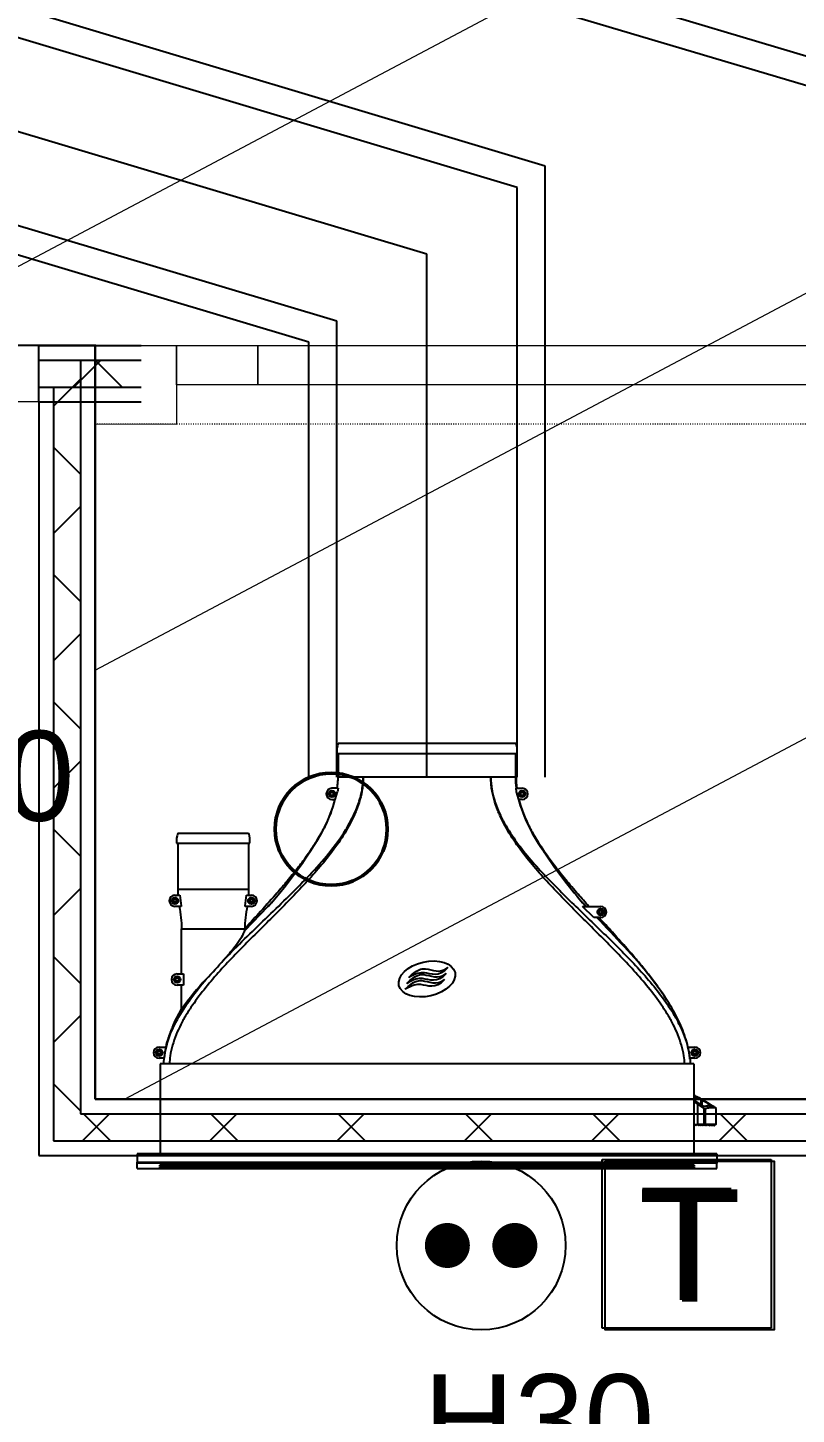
# Model space of a CAD drawing. Header units: millimetres. Extents: x 522027 to 600964, y -380282 to -298602.
# Drawn here: x 577309 to 577992, y -347529 to -346297 of the extents above; entities that cross this region are included whole.
import ezdxf

# ---------------------------------------------------------------- set-up
doc = ezdxf.new("R2010")
doc.units = ezdxf.units.MM
doc.set_wipeout_variables(frame=1)
doc.linetypes.add('Style de ligne -5', pattern=[0.20828, 0.069425, -0.138855])
for name, color, linetype in [('3-BAT C-Niveau -2', 7, 'Continuous'), ('prlm-CHAUFF', 4, 'Continuous'), ('prlm-ELEC-CFA', 1, 'Continuous')]:
    doc.layers.add(name, color=color, linetype=linetype)
doc.layers.add('faux plafond', color=9, linetype='Continuous', lineweight=15)
doc.layers.add('prlm-ELEC-CFO', color=1, linetype='Continuous', lineweight=25)
doc.styles.add('Arial', font='arial.ttf')
doc.styles.get("Standard").update_dxf_attribs({"font": 'arial.ttf'})

# ---------------------------------------------------------------- blocks, each defined once
blk = doc.blocks.new('Groupe-3-1')
at = {"color": 7, "linetype": 'Style de ligne -5', "lineweight": 5, "flags": 128}
blk.add_lwpolyline([(16366.77, -46713.28), (16215.5, -46741.93), (16214.2, -46735.05), (16365.47, -46706.41)], close=True, dxfattribs=at)
at = {"color": 7, "linetype": 'Continuous', "lineweight": 18, "flags": 128}
for points in [[(16366.77, -46713.28), (16359.66, -46714.63), (16358.36, -46707.75), (16365.47, -46706.41)], [(16359.66, -46714.63), (16352.56, -46715.98), (16351.9, -46712.54), (16359.01, -46711.19)], [(16352.56, -46715.98), (16299.8, -46725.97), (16299.14, -46722.53), (16351.9, -46712.54)], [(16292.04, -46723.88), (16284.93, -46725.22), (16284.28, -46721.78), (16291.39, -46720.44)], [(16284.93, -46725.22), (16229.07, -46735.8), (16228.42, -46732.36), (16284.28, -46721.78)], [(16299.8, -46725.97), (16292.69, -46727.32), (16292.04, -46723.88), (16299.14, -46722.53)], [(16229.07, -46735.8), (16221.96, -46737.15), (16221.31, -46733.71), (16228.42, -46732.36)], [(16222.61, -46740.59), (16215.5, -46741.93), (16214.2, -46735.05), (16221.31, -46733.71)]]:
    blk.add_lwpolyline(points, close=True, dxfattribs=at)
blk = doc.blocks.new('xi.TEL')
at = {"layer": 'prlm-ELEC-CFA', "color": 0, "linetype": 'ByBlock', "lineweight": -2, "flags": 128}
blk.add_lwpolyline([(-7.5, 7.5), (7.5, 7.5), (7.5, -7.5), (-7.5, -7.5)], close=True, dxfattribs=at)
at = {"layer": 'prlm-ELEC-CFA', "color": 0, "linetype": 'ByBlock', "insert": (0, 0), "char_height": 10, "width": 11.36, "attachment_point": 5}
blk.add_mtext('{\\fVerdana|b0|i0|c0|p34;T}', dxfattribs=at)
blk = doc.blocks.new('xi.PC')
at = {"color": 0, "lineweight": 5}
blk.add_wipeout([(-7.5, -7.5), (7.5, -7.5), (7.5, 7.5), (-7.5, 7.5)], dxfattribs=at).dxf.layer = 'prlm-ELEC-CFO'
at = {"layer": 'prlm-ELEC-CFO', "color": 0, "linetype": 'ByBlock', "lineweight": 5, "const_width": 2}
for points in [[(-4, 0, 1), (-2, 0, 1)], [(2, 0, 1), (4, 0, 1)]]:
    blk.add_lwpolyline(points, format="xyb", close=True, dxfattribs=at)
at = {"layer": 'prlm-ELEC-CFO', "color": 0, "linetype": 'ByBlock', "lineweight": -2}
blk.add_circle((0, 0), 7.5, dxfattribs=at)
blk = doc.blocks.new('xi.SA')
at = {"layer": 'prlm-ELEC-CFO', "color": 0}
blk.add_lwpolyline([(0.2, -1.28), (5.5, 5.28)], dxfattribs=at)
blk.add_circle((-2, -4), 3.5, dxfattribs=at)

msp = doc.modelspace()

# ---------------------------------------------------------------- hatches: boundary and pattern name
h = msp.add_hatch()
h.set_pattern_fill('02_ISOLANT', color=256, scale=10, angle=0.0001, style=0, pattern_type=2)
h.set_pattern_definition([(45.000148, (505019.33, 142779.7), (-56.568688, 56.568397), []), (135.000148, (505019.33, 142779.7), (56.568397, 56.568688), [])])
h.paths.add_polyline_path([(577319.2, -346592.1), (577319.2, -346616.1), (577410.2, -346616.1), (577410.2, -346592.1)])
h = msp.add_hatch()
h.set_pattern_fill('02_ISOLANT', color=256, scale=10, angle=-90, style=0, pattern_type=2)
h.set_pattern_definition([(314.999993, (505019.33, 142779.7), (56.568549, 56.568536), []), (44.999993, (505019.33, 142779.7), (56.568536, -56.568549), [])])
h.paths.add_polyline_path([(577356.2, -346592), (577332.2, -346616), (577332.2, -347286), (577356.2, -347262)])
h = msp.add_hatch()
h.set_pattern_fill('02_ISOLANT', color=256, scale=10, style=0, pattern_type=2)
h.set_pattern_definition([(44.999993, (505019.33, 142779.7), (-56.568536, 56.568549), []), (134.999993, (505019.33, 142779.7), (56.568549, 56.568536), [])])
h.paths.add_polyline_path([(577356.2, -347262), (577332.2, -347286), (578908.7, -347286), (578908.7, -347262)])
at = {"layer": 'faux plafond'}
h = msp.add_hatch(dxfattribs=at)
h.set_pattern_fill('BA 13', color=256, scale=10, angle=-10.7236, style=0, pattern_type=2)
h.set_pattern_definition([(207.93621, (505019.33, 142779.7), (-142.2261, 319.79952), [])])
h.paths.add_polyline_path([(573027.3, -346438.3), (573038.9, -344930.1), (574454.6, -344930.2), (574454.7, -344230.2), (575154.7, -344230.1), (575154.7, -344889.8), (575204.7, -344889.8), (575204.7, -344230.1), (576717.7, -344230.7), (576717.7, -344282.2), (576767.7, -344282.2), (576767.7, -344229.2), (578086.7, -344228.7), (578086.7, -345629.2), (576767.7, -345629.1), (576767.7, -345232.2), (576717.7, -345232.2), (576717.7, -345679), (578958.7, -345679.2), (578958.7, -346578.6), (578908.7, -346578.6), (578908.7, -347249), (577369.2, -347248.6), (577369.2, -346578.8), (576359.2, -346579.1), (576359.2, -347187.2), (575202.7, -347187.2), (575203.7, -346435.5), (574762.3, -346435.8), (574750.6, -346438.3)])

# ---------------------------------------------------------------- linework, layer by layer
for p, q in [((577319.2, -346579.1), (577410.2, -346579.1)), ((577319.2, -346579.1), (577410.2, -346579.1)), ((577319.2, -346629.1), (577319.2, -346579.1)), ((577369.2, -346579), (577369.2, -347249)), ((577369.2, -346579), (577369.2, -347249)), ((577319.2, -346592.1), (577410.2, -346592.1)), ((577319.2, -346592.1), (577410.2, -346592.1)), ((577356.2, -346592), (577356.2, -347262)), ((577356.2, -346592), (577356.2, -347262)), ((577319.2, -346616.1), (577410.2, -346616.1)), ((577319.2, -346616.1), (577410.2, -346616.1)), ((577332.2, -346616), (577332.2, -347286)), ((577332.2, -346616), (577332.2, -347286)), ((577319.2, -346629), (577319.2, -347299)), ((577319.2, -346629.1), (577410.2, -346629.1)), ((577369.2, -347249), (578908.7, -347249)), ((577369.2, -347249), (578908.7, -347249)), ((577356.2, -347262), (578908.7, -347262)), ((577356.2, -347262), (578908.7, -347262)), ((577332.2, -347286), (578908.7, -347286)), ((577332.2, -347286), (578908.7, -347286)), ((577319.2, -347299), (578908.7, -347299))]:
    msp.add_line(p, q)
at = {"color": 7, "linetype": 'Continuous', "lineweight": 13, "flags": 128}
msp.add_lwpolyline([(577319.2, -346629.1), (577279.2, -346629.1), (577279.2, -346579.1), (577319.2, -346579.1)], close=True, dxfattribs=at)
at = {"layer": '3-BAT C-Niveau -2', "ltscale": 50.8, "flags": 128}
msp.add_lwpolyline([(576717.7, -345679), (578958.7, -345679.2), (578958.7, -346578.6), (578908.7, -346578.6), (578908.7, -347249), (577369.2, -347248.6), (577369.2, -346578.8), (576359.2, -346579.1)], dxfattribs=at)
at = {"layer": 'prlm-CHAUFF'}
for p, q in [((578272.1, -346402.9), (574207.1, -345188.5)), ((578247.1, -346421.6), (574182.1, -345207.2)), ((577769.1, -346419.8), (574172.1, -345340.9)), ((577744.1, -346438.5), (574147.1, -345359.5)), ((577664.1, -346498), (574067.1, -345419)), ((577584.1, -346557.5), (573987.1, -345478.5)), ((577559.1, -346576.1), (573962.1, -345497.1)), ((577769.1, -346962.6), (577769.1, -346419.8)), ((577744.1, -346962.6), (577744.1, -346438.5)), ((577664.1, -346962.6), (577664.1, -346498)), ((577584.1, -346962.6), (577584.1, -346557.5)), ((577559.1, -346962.6), (577559.1, -346576.1))]:
    msp.add_line(p, q, dxfattribs=at)
at = {"layer": 'prlm-CHAUFF', "ltscale": 50}
for p, q in [((577585.1, -346932.6), (577743.1, -346932.6)), ((577584.1, -346941.6), (577744.1, -346941.6)), ((577585.1, -346941.6), (577585.1, -346962.6)), ((577585.1, -346962.6), (577585.1, -346941.6)), ((577743.1, -346941.6), (577743.1, -346962.6)), ((577743.1, -346962.6), (577743.1, -346941.6)), ((577607.4, -346962.6), (577585.1, -346962.6)), ((577720.8, -346962.6), (577607.4, -346962.6)), ((577743.1, -346962.6), (577720.8, -346962.6)), ((577585.1, -346972.6), (577579.6, -346972.6)), ((577585.1, -346972.6), (577584.6, -346975.8)), ((577743.7, -346975.8), (577743.2, -346972.6)), ((577743.2, -346972.6), (577748.7, -346972.6)), ((577578, -346978.1), (577578, -346977.1)), ((577578, -346977.1), (577579.1, -346977.1)), ((577579.1, -346978.1), (577578, -346978.1)), ((577579.1, -346976), (577580.1, -346976)), ((577579.1, -346977.1), (577579.1, -346976)), ((577579.1, -346979.1), (577579.1, -346978.1)), ((577580.1, -346979.1), (577579.1, -346979.1)), ((577579.6, -346982.6), (577582.6, -346982.6)), ((577580.1, -346976), (577580.1, -346977.1)), ((577580.1, -346977.1), (577581.1, -346977.1)), ((577581.1, -346978.1), (577580.1, -346978.1)), ((577580.1, -346978.1), (577580.1, -346979.1)), ((577581.1, -346977.1), (577581.1, -346978.1)), ((577582.6, -346982.6), (577584.6, -346975.8)), ((577745.7, -346982.6), (577743.7, -346975.8)), ((577748.7, -346982.6), (577745.7, -346982.6)), ((577747.1, -346978.1), (577747.1, -346977.1)), ((577747.1, -346977.1), (577748.2, -346977.1)), ((577748.2, -346978.1), (577747.1, -346978.1)), ((577748.2, -346976), (577749.2, -346976)), ((577748.2, -346977.1), (577748.2, -346976)), ((577748.2, -346979.1), (577748.2, -346978.1)), ((577749.2, -346979.1), (577748.2, -346979.1)), ((577749.2, -346976), (577749.2, -346977.1)), ((577749.2, -346977.1), (577750.3, -346977.1)), ((577750.3, -346978.1), (577749.2, -346978.1)), ((577749.2, -346978.1), (577749.2, -346979.1)), ((577750.3, -346977.1), (577750.3, -346978.1)), ((577755.3, -347007.4), (577755, -347007.4)), ((577506.6, -347021.6), (577441.6, -347021.6)), ((577442.6, -347012.6), (577505.6, -347012.6)), ((577442.6, -347021.6), (577442.6, -347062.6)), ((577442.6, -347021.6), (577442.6, -347062.6)), ((577505.6, -347021.6), (577505.6, -347062.6)), ((577505.6, -347021.6), (577505.6, -347062.6)), ((577570.1, -347012.8), (577570.1, -347012.8)), ((577758.2, -347012.8), (577757.9, -347012.8)), ((577438.6, -347072.1), (577439.6, -347072.1)), ((577438.6, -347073.1), (577438.6, -347072.1)), ((577439.6, -347073.1), (577438.6, -347073.1)), ((577439.6, -347071), (577440.6, -347071)), ((577439.6, -347072.1), (577439.6, -347071)), ((577439.6, -347074.1), (577439.6, -347073.1)), ((577440.1, -347067.6), (577444.5, -347067.6)), ((577440.6, -347071), (577440.6, -347072.1)), ((577440.6, -347072.1), (577441.7, -347072.1)), ((577441.7, -347073.1), (577440.6, -347073.1)), ((577440.6, -347073.1), (577440.6, -347074.1)), ((577441.7, -347072.1), (577441.7, -347073.1)), ((577505.6, -347062.6), (577442.6, -347062.6)), ((577444.5, -347067.6), (577445.6, -347077)), ((577502.6, -347077), (577503.8, -347067.6)), ((577503.8, -347067.6), (577508.1, -347067.6)), ((577506.6, -347073.1), (577506.6, -347072.1)), ((577506.6, -347072.1), (577507.6, -347072.1)), ((577507.6, -347073.1), (577506.6, -347073.1)), ((577507.6, -347071), (577508.6, -347071)), ((577507.6, -347072.1), (577507.6, -347071)), ((577507.6, -347074.1), (577507.6, -347073.1)), ((577508.6, -347071), (577508.6, -347072.1)), ((577508.6, -347072.1), (577509.7, -347072.1)), ((577508.6, -347073.1), (577508.6, -347074.1)), ((577509.7, -347073.1), (577508.6, -347073.1)), ((577509.7, -347072.1), (577509.7, -347073.1)), ((577440.6, -347074.1), (577439.6, -347074.1)), ((577445.6, -347077.6), (577440.1, -347077.6)), ((577445.6, -347077), (577445.6, -347077.6)), ((577502.1, -347099.1), (577522.8, -347077.6)), ((577522.8, -347077.6), (577502.1, -347099.1)), ((577502.6, -347077.6), (577502.6, -347077)), ((577508.1, -347077.6), (577502.6, -347077.6)), ((577508.6, -347074.1), (577507.6, -347074.1)), ((577812.4, -347087.6), (577802.4, -347077.6)), ((577802.4, -347077.6), (577818.5, -347077.6)), ((577817, -347083.1), (577817, -347082.1)), ((577817, -347082.1), (577818, -347082.1)), ((577818, -347083.1), (577817, -347083.1)), ((577818, -347081), (577819, -347081)), ((577818, -347082.1), (577818, -347081)), ((577818, -347084.1), (577818, -347083.1)), ((577819, -347084.1), (577818, -347084.1)), ((577819, -347081), (577819, -347082.1)), ((577819, -347082.1), (577820.1, -347082.1)), ((577819, -347083.1), (577819, -347084.1)), ((577820.1, -347083.1), (577819, -347083.1)), ((577820.1, -347082.1), (577820.1, -347083.1)), ((577446.1, -347097.6), (577502.1, -347097.6)), ((577446.1, -347137.6), (577446.1, -347097.6)), ((577446.1, -347137.6), (577446.1, -347097.6)), ((577502.1, -347099.1), (577502.1, -347097.6)), ((577502.1, -347099.1), (577502.1, -347097.6)), ((577818.5, -347087.6), (577812.4, -347087.6)), ((577440.6, -347143.1), (577440.6, -347142.1)), ((577440.6, -347142.1), (577441.6, -347142.1)), ((577441.6, -347143.1), (577440.6, -347143.1)), ((577441.6, -347141), (577442.6, -347141)), ((577441.6, -347142.1), (577441.6, -347141)), ((577441.6, -347144.1), (577441.6, -347143.1)), ((577442.6, -347144.1), (577441.6, -347144.1)), ((577442.1, -347137.6), (577447.6, -347137.6)), ((577447.6, -347147.6), (577442.1, -347147.6)), ((577442.6, -347141), (577442.6, -347142.1)), ((577442.6, -347142.1), (577443.7, -347142.1)), ((577442.6, -347143.1), (577442.6, -347144.1)), ((577443.7, -347143.1), (577442.6, -347143.1)), ((577443.7, -347142.1), (577443.7, -347143.1)), ((577446.1, -347168.8), (577446.1, -347147.6)), ((577446.1, -347168.8), (577446.1, -347147.6)), ((577447.6, -347137.6), (577447.6, -347147.6)), ((577424.6, -347208.1), (577424.6, -347207.1)), ((577424.6, -347207.1), (577425.6, -347207.1)), ((577425.6, -347208.1), (577424.6, -347208.1)), ((577425.6, -347206), (577426.6, -347206)), ((577425.6, -347207.1), (577425.6, -347206)), ((577425.6, -347209.1), (577425.6, -347208.1)), ((577426.6, -347209.1), (577425.6, -347209.1)), ((577426.1, -347202.6), (577432.3, -347202.6)), ((577426.6, -347206), (577426.6, -347207.1)), ((577426.6, -347207.1), (577427.7, -347207.1)), ((577426.6, -347208.1), (577426.6, -347209.1)), ((577427.7, -347208.1), (577426.6, -347208.1)), ((577427.7, -347207.1), (577427.7, -347208.1)), ((577896, -347202.6), (577902.1, -347202.6)), ((577900.6, -347208.1), (577900.6, -347207.1)), ((577900.6, -347207.1), (577901.6, -347207.1)), ((577901.6, -347208.1), (577900.6, -347208.1)), ((577901.6, -347206), (577902.6, -347206)), ((577901.6, -347207.1), (577901.6, -347206)), ((577901.6, -347209.1), (577901.6, -347208.1)), ((577902.6, -347209.1), (577901.6, -347209.1)), ((577902.6, -347206), (577902.6, -347207.1)), ((577902.6, -347207.1), (577903.7, -347207.1)), ((577902.6, -347208.1), (577902.6, -347209.1)), ((577903.7, -347208.1), (577902.6, -347208.1)), ((577903.7, -347207.1), (577903.7, -347208.1)), ((577430.6, -347212.6), (577426.1, -347212.6)), ((577901.1, -347217.6), (577427.1, -347217.6)), ((577427.1, -347217.6), (577427.1, -347297.6)), ((577430.5, -347213.4), (577430.6, -347212.6)), ((577897.8, -347213.4), (577897.7, -347212.6)), ((577902.1, -347212.6), (577897.7, -347212.6)), ((577901.1, -347217.6), (577901.1, -347297.6)), ((577906, -347252.9), (577901.1, -347249.5)), ((577904.8, -347253.4), (577901.1, -347251)), ((577904.8, -347271.6), (577904.8, -347253.4)), ((577910.5, -347257.2), (577904.8, -347253.4)), ((577906.1, -347253), (577906, -347252.9)), ((577909.5, -347255.2), (577906.1, -347253)), ((577907.7, -347249), (577907.4, -347248.6)), ((577907.7, -347254), (577907.7, -347249)), ((577907.7, -347249), (577907.7, -347249.1)), ((577908.2, -347249.7), (577908.5, -347249.3)), ((577908.2, -347249.7), (577908.2, -347254.3)), ((577914.2, -347253.2), (577908.2, -347249.7)), ((577908.5, -347249.3), (577914.5, -347252.9)), ((577910.5, -347257.2), (577911.3, -347257.4)), ((577910.5, -347271.6), (577910.5, -347257.2)), ((577911.3, -347257.4), (577911.3, -347271.1)), ((577914.5, -347252.9), (577914.2, -347253.2)), ((577914.2, -347255.1), (577914.2, -347253.2)), ((577914.3, -347253.3), (577914.2, -347253.2)), ((577914.7, -347253), (577914.3, -347253.3)), ((577914.3, -347253.3), (577914.3, -347255)), ((577916.9, -347255), (577914.3, -347253.3)), ((577914.5, -347252.9), (577914.7, -347253)), ((577914.7, -347253), (577918.1, -347255.2)), ((577921.2, -347271.1), (577921.2, -347257.4)), ((577911.3, -347271.1), (577910.5, -347271.6)), ((577911.3, -347271.1), (577921.2, -347271.1)), ((577921.2, -347271.1), (577920.8, -347271.6)), ((577901.1, -347271.6), (577904.8, -347271.6)), ((577901.1, -347271.9), (577901.5, -347271.6)), ((577902.1, -347271.6), (577903, -347272.5)), ((577903, -347272.5), (577903.9, -347271.6)), ((577904.5, -347271.6), (577905.4, -347272.5)), ((577910.5, -347271.6), (577904.8, -347271.6)), ((577905.4, -347272.5), (577906.3, -347271.6)), ((577905.9, -347271.9), (577906.5, -347272.5)), ((577906.5, -347272.5), (577907.1, -347271.8)), ((577906.9, -347271.6), (577907.8, -347272.5)), ((577907.8, -347272.5), (577908.7, -347271.6)), ((577908.4, -347271.9), (577909, -347272.5)), ((577909, -347272.5), (577909.7, -347271.7)), ((577909.5, -347271.6), (577910.4, -347272.5)), ((577910.4, -347272.5), (577911.3, -347271.6)), ((577910.5, -347271.6), (577910.5, -347271.6)), ((577920.8, -347271.6), (577910.5, -347271.6)), ((577911.1, -347271.8), (577911.8, -347272.5)), ((577911.4, -347271.6), (577912.3, -347272.5)), ((577911.8, -347272.5), (577912.1, -347272.2)), ((577912.3, -347272.5), (577913.2, -347271.6)), ((577913.1, -347271.6), (577914, -347272.5)), ((577914, -347272.5), (577914.9, -347271.6)), ((577914.3, -347272.1), (577914.6, -347272.5)), ((577914.6, -347272.5), (577915, -347272.1)), ((577914.7, -347271.7), (577915.4, -347272.5)), ((577915.4, -347272.5), (577916.3, -347271.6)), ((577916, -347271.8), (577916.7, -347272.5)), ((577916.7, -347272.5), (577917.6, -347271.6)), ((577916.9, -347272.3), (577917, -347272.5)), ((577917, -347272.5), (577917.4, -347272.1)), ((577917.2, -347271.9), (577917.7, -347272.5)), ((577917.7, -347272.5), (577918.6, -347271.6)), ((577918.2, -347272), (577918.6, -347272.5)), ((577918.6, -347272.5), (577919.5, -347271.6)), ((577918.9, -347272.1), (577919.2, -347272.5)), ((577919.2, -347272.5), (577920.1, -347271.6)), ((577919.4, -347272.3), (577919.7, -347272.5)), ((577919.7, -347272.5), (577920.6, -347271.6)), ((577920.8, -347271.6), (577920.8, -347271.6)), ((577406.6, -347297.6), (577406.6, -347304.9)), ((577921.6, -347297.6), (577406.6, -347297.6)), ((577406.6, -347305.7), (577406.6, -347304.9)), ((577406.6, -347310.6), (577406.6, -347305.7)), ((577426.6, -347308.2), (577426.6, -347307.5)), ((577428.6, -347307.5), (577426.6, -347308.2)), ((577901.6, -347308.2), (577899.6, -347307.5)), ((577901.6, -347307.5), (577901.6, -347308.2)), ((577921.6, -347297.6), (577921.6, -347304.9)), ((577921.6, -347304.9), (577921.6, -347305.7)), ((577921.6, -347310.6), (577921.6, -347305.7)), ((577426.6, -347309.2), (577426.6, -347308.7)), ((577428.2, -347308.7), (577426.6, -347309.2)), ((577426.6, -347309.9), (577426.6, -347309.5)), ((577427.7, -347309.5), (577426.6, -347309.9)), ((577426.6, -347310.4), (577426.6, -347310.1)), ((577427.3, -347310.1), (577426.6, -347310.4)), ((577426.6, -347310.6), (577426.6, -347310.5)), ((577426.9, -347310.5), (577426.6, -347310.6)), ((577901.6, -347309.2), (577900.1, -347308.7)), ((577901.6, -347309.9), (577900.5, -347309.5)), ((577901.6, -347310.4), (577901, -347310.1)), ((577901.6, -347310.6), (577901.4, -347310.5)), ((577901.6, -347308.7), (577901.6, -347309.2)), ((577901.6, -347309.5), (577901.6, -347309.9)), ((577901.6, -347310.1), (577901.6, -347310.4)), ((577901.6, -347310.5), (577901.6, -347310.6))]:
    msp.add_line(p, q, dxfattribs=at)
for centre, radius in [((577579.6, -346977.6), 3), ((577579.6, -346977.6), 2.5), ((577748.7, -346977.6), 3), ((577748.7, -346977.6), 2.5), ((577440.1, -347072.6), 3), ((577440.1, -347072.6), 2.5), ((577508.1, -347072.6), 3), ((577508.1, -347072.6), 2.5), ((577818.5, -347082.6), 3), ((577818.5, -347082.6), 2.5), ((577442.1, -347142.6), 3), ((577442.1, -347142.6), 2.5), ((577426.1, -347207.6), 3), ((577426.1, -347207.6), 2.5), ((577902.1, -347207.6), 3), ((577902.1, -347207.6), 2.5)]:
    msp.add_circle(centre, radius, dxfattribs=at)
for centre, radius, start, end in [((577604, -346939.2), 20, 160.5755, 186.7441), ((577604, -346939.2), 20, 160.5755, 186.7441), ((577724.3, -346939.2), 20, 353.2559, 19.4245), ((577724.3, -346939.2), 20, 353.2559, 19.4245), ((577507.4, -346962.5), 77.7, 352.5456, 359.9423), ((577506.9, -346962.5), 78.2, 352.5763, 359.9264), ((577513.4, -346962.7), 71.7, 353.9053, 0.1157), ((577815.2, -346962.7), 72.5, 179.9215, 187.8382), ((577820.8, -346962.5), 77.7, 180.0577, 187.4544), ((577821.4, -346962.5), 78.2, 180.0736, 187.4237), ((577579.6, -346977.6), 5, 90, 270), ((577513.4, -346962.7), 71.7, 352.0923, 353.5448), ((577748.7, -346977.6), 5, 270, 90), ((577469, -346952.9), 117.4, 332.3321, 345.441), ((577472.6, -346954.3), 113.5, 332.1374, 345.6929), ((577875.2, -346947.8), 134.3, 192.9954, 216.0824), ((577855.7, -346954.3), 113.5, 194.4106, 207.8626), ((577395, -346915.9), 200.1, 331.0483, 332.7983), ((577395, -346915.9), 200.1, 331.0482, 332.7982), ((577933.3, -346915.9), 200.1, 207.2018, 208.9518), ((577461.5, -347019.2), 20, 160.5755, 186.7441), ((577461.5, -347019.2), 20, 160.5755, 186.7441), ((577486.8, -347019.2), 20, 353.2559, 19.4245), ((577486.8, -347019.2), 20, 353.2559, 19.4245), ((577232.8, -346816.9), 390, 319.3887, 329.86), ((577232.8, -346816.9), 390, 319.3887, 329.8601), ((578095.5, -346816.9), 390, 210.1399, 220.6113), ((578095.5, -346816.9), 390, 212.5506, 220.6113), ((577440.1, -347072.6), 5, 90, 270), ((577508.1, -347072.6), 5, 270, 90), ((577439, -346996.6), 116.6, 315.9701, 320.4245), ((577436.5, -346994.3), 119.9, 316.0326, 320.3619), ((577889.2, -346996.6), 116.6, 219.5755, 224.0299), ((577891.8, -346994.3), 119.9, 219.6381, 223.9674), ((577818.5, -347082.6), 5, 270, 90), ((577216.7, -346897.1), 351, 315.7111, 319.5265), ((577442.1, -347142.6), 5, 90, 270), ((577639.3, -347305.3), 236.5, 136.4099, 144.7501), ((577426.1, -347207.6), 5, 90, 270), ((577550, -347231.2), 121.2, 163.7263, 166.3852), ((577902.1, -347207.6), 5, 270, 90), ((577840.5, -347369.9), 138.5, 61.9182, 64.0515), ((577841.8, -347366.4), 134.3, 62.115, 63.7632), ((577847, -347357.9), 125, 61.3177, 61.5903), ((577911.7, -347243), 7.03, 233.033, 242.9325), ((577911.4, -347246.5), 4.48, 214.6713, 225.4982), ((577923, -347248.4), 8.36, 234.1326, 239.2425), ((577847, -347357.9), 125, 53.7494, 55.0637)]:
    msp.add_arc(centre, radius, start, end, dxfattribs=at)
msp.add_ellipse((577664.1, -347142.1), major_axis=(24.9, 5.7), ratio=0.600775, dxfattribs=at)
for points, knots in [([(577607.4, -346962.6), (577607.4, -346964.3), (577607.4, -346966), (577607.1, -346969.4), (577606.9, -346971), (577606.2, -346976.1), (577605.5, -346979.4), (577603.6, -346986), (577602.5, -346989.2), (577600, -346995.4), (577598.6, -346998.5), (577594.1, -347007.6), (577590.7, -347013.2), (577583.4, -347024.2), (577579.5, -347029.5), (577567.2, -347044.9), (577558.4, -347054.6), (577540.3, -347073.7), (577531, -347083), (577512.3, -347101.6), (577502.9, -347110.8), (577484.6, -347129.8), (577475.7, -347139.5), (577463.4, -347154.8), (577459.4, -347160.1), (577453.8, -347168.2), (577452, -347171), (577448.6, -347176.6), (577447, -347179.5), (577442.4, -347188.4), (577439.9, -347194.5), (577437.1, -347204), (577436.4, -347207.2), (577435.6, -347212.8), (577435.3, -347215.2), (577435.2, -347217.6)], [0, 0, 0, 0, 0.015625, 0.015625, 0.03125, 0.03125, 0.0625, 0.0625, 0.09375, 0.09375, 0.125, 0.125, 0.1875, 0.1875, 0.25, 0.25, 0.375, 0.375, 0.5, 0.5, 0.625, 0.625, 0.75, 0.75, 0.8125, 0.8125, 0.84375, 0.84375, 0.875, 0.875, 0.9375, 0.9375, 0.96875, 0.96875, 0.9907189, 0.9907189, 0.9907189, 0.9907189]), ([(577483.7, -347125), (577495.7, -347112.5), (577508.2, -347100.5), (577533.1, -347076.6), (577545.6, -347064.6), (577563.4, -347045.9), (577569.2, -347039.5), (577580.2, -347026.2), (577585.5, -347019.4), (577592.6, -347008.5), (577594.8, -347004.7), (577598.9, -346996.9), (577600.8, -346992.8), (577603.9, -346984.5), (577605.2, -346980.2), (577606.5, -346973.7), (577606.8, -346971.4), (577607.2, -346968.1), (577607.3, -346967), (577607.4, -346964.8), (577607.4, -346963.7), (577607.4, -346962.6)], [0, 0, 0, 0, 0.25, 0.25, 0.5, 0.5, 0.625, 0.625, 0.75, 0.75, 0.8125, 0.8125, 0.875, 0.875, 0.9375, 0.9375, 0.96875, 0.96875, 0.984375, 0.984375, 1, 1, 1, 1]), ([(577720.8, -346962.6), (577720.9, -346964.3), (577720.9, -346966), (577721.2, -346969.4), (577721.4, -346971.1), (577722.2, -346976.2), (577723, -346979.6), (577724.9, -346986.1), (577726.1, -346989.4), (577728.8, -346995.6), (577730.3, -346998.7), (577735.1, -347007.7), (577738.7, -347013.4), (577746.5, -347024.2), (577750.6, -347029.4), (577763.4, -347044.6), (577772.6, -347054.2), (577791.4, -347073), (577801, -347082.2), (577820.2, -347100.7), (577829.8, -347109.9), (577848.5, -347128.9), (577857.5, -347138.6), (577870, -347154), (577874, -347159.3), (577879.6, -347167.6), (577881.4, -347170.4), (577884.9, -347176.1), (577886.5, -347179.1), (577891, -347188.1), (577893.5, -347194.2), (577896.2, -347203.8), (577896.9, -347207.1), (577897.7, -347212.8), (577898, -347215.2), (577898.1, -347217.6)], [0, 0, 0, 0, 0.015625, 0.015625, 0.03125, 0.03125, 0.0625, 0.0625, 0.09375, 0.09375, 0.125, 0.125, 0.1875, 0.1875, 0.25, 0.25, 0.375, 0.375, 0.5, 0.5, 0.625, 0.625, 0.75, 0.75, 0.8125, 0.8125, 0.84375, 0.84375, 0.875, 0.875, 0.9375, 0.9375, 0.96875, 0.96875, 0.9908046, 0.9908046, 0.9908046, 0.9908046]), ([(577893.1, -347217.6), (577892.9, -347215.2), (577892.7, -347212.8), (577891.9, -347207.2), (577891.1, -347204), (577888.4, -347194.5), (577885.8, -347188.4), (577881.3, -347179.5), (577879.7, -347176.6), (577876.2, -347171), (577874.4, -347168.2), (577868.9, -347160.1), (577864.9, -347154.8), (577852.5, -347139.5), (577843.6, -347129.8), (577825.3, -347110.8), (577816, -347101.6), (577797.3, -347083), (577788, -347073.7), (577769.8, -347054.6), (577761, -347044.9), (577748.8, -347029.5), (577744.9, -347024.2), (577737.6, -347013.2), (577734.2, -347007.6), (577729.6, -346998.5), (577728.2, -346995.4), (577725.7, -346989.1), (577724.6, -346985.9), (577722.8, -346979.4), (577722.1, -346976.1), (577721.3, -346971), (577721.2, -346969.3), (577720.9, -346965.9), (577720.9, -346964.3), (577720.8, -346962.6)], [0.0092808, 0.0092808, 0.0092808, 0.0092808, 0.03125, 0.03125, 0.0625, 0.0625, 0.125, 0.125, 0.15625, 0.15625, 0.1875, 0.1875, 0.25, 0.25, 0.375, 0.375, 0.5, 0.5, 0.625, 0.625, 0.75, 0.75, 0.8125, 0.8125, 0.875, 0.875, 0.90625, 0.90625, 0.9375, 0.9375, 0.96875, 0.96875, 0.984375, 0.984375, 1, 1, 1, 1]), ([(577575.1, -347003), (577573.5, -347006.3), (577569.8, -347013.5), (577563.4, -347024), (577555.8, -347034.9), (577547.6, -347045.7), (577538.8, -347056.5), (577527.6, -347069.4), (577515.5, -347083), (577506.1, -347093.2), (577502.1, -347097.6)], [0.1568082, 0.1568082, 0.1568082, 0.1568082, 0.2305418, 0.3149874, 0.4025619, 0.4929385, 0.5856877, 0.6803551, 0.8317746, 0.9509578, 0.9509578, 0.9509578, 0.9509578]), ([(577808, -347077.6), (577804.7, -347074), (577797.8, -347066.2), (577787.4, -347054), (577777.9, -347042.2), (577769.9, -347031.4), (577763.4, -347021.7), (577757.8, -347012.3), (577754.6, -347006.1), (577753.3, -347003.2)], [0.5730592, 0.5730592, 0.5730592, 0.5730592, 0.626259, 0.6884084, 0.7489718, 0.7930827, 0.8358988, 0.8773199, 0.9123747, 0.9123747, 0.9123747, 0.9123747]), ([(577896, -347202.6), (577895.4, -347199.7), (577894.6, -347196.8), (577892.7, -347191.2), (577891.7, -347188.4), (577888.2, -347180.1), (577885.6, -347174.8), (577879.7, -347164.6), (577876.6, -347159.6), (577869.8, -347149.8), (577866.3, -347145.1), (577855.3, -347131.1), (577847.5, -347122.2), (577831.5, -347104.7), (577823.3, -347096.1), (577815.1, -347087.6)], [0, 0, 0, 0, 0.0625, 0.0625, 0.125, 0.125, 0.25, 0.25, 0.375, 0.375, 0.5, 0.5, 0.75, 0.75, 1, 1, 1, 1]), ([(577878.1, -347162.1), (577877.1, -347160.5), (577873.9, -347155.5), (577868.2, -347147.4), (577860.8, -347137.7), (577852.9, -347128), (577843.7, -347117.2), (577833.2, -347105.4), (577823.9, -347095.2), (577818.5, -347089.2), (577817, -347087.6)], [0.1694223, 0.1694223, 0.1694223, 0.1694223, 0.1906001, 0.2339285, 0.2787061, 0.3247019, 0.3716424, 0.4351709, 0.4991397, 0.523565, 0.523565, 0.523565, 0.523565]), ([(577483.7, -347125), (577486, -347122.3), (577488.3, -347119.7), (577492.4, -347114.6), (577494.3, -347112.1), (577497.8, -347107.3), (577499.2, -347105.1), (577500.9, -347102.2), (577501.3, -347101.4), (577502, -347100), (577502.1, -347099.5), (577502.1, -347099.1)], [0, 0, 0, 0, 0.25, 0.25, 0.5, 0.5, 0.75, 0.75, 0.875, 0.875, 1, 1, 1, 1]), ([(577647.9, -347140.9), (577655.1, -347133.7), (577658.9, -347132.7), (577662.8, -347133.1), (577668.9, -347133.8), (577675.3, -347137.8), (577682.7, -347132)], [0, 0, 0, 0, 0.389075, 0.389075, 0.389075, 1, 1, 1, 1]), ([(577430.2, -347217.6), (577430.3, -347214.8), (577430.6, -347212), (577431.6, -347205.7), (577432.5, -347202.1), (577435.7, -347191.5), (577438.7, -347184.7), (577445.9, -347171.6), (577449.9, -347165.4), (577458.6, -347153.5), (577463.2, -347147.8), (577468, -347142.2)], [0.0331631, 0.0331631, 0.0331631, 0.0331631, 0.125, 0.125, 0.25, 0.25, 0.5, 0.5, 0.75, 0.75, 1, 1, 1, 1]), ([(577644.8, -347151.3), (577652, -347144.1), (577655.7, -347143.2), (577659.6, -347143.6), (577665.8, -347144.2), (577672.2, -347148.3), (577679.6, -347142.5)], [0, 0, 0, 0, 0.389075, 0.389075, 0.389075, 1, 1, 1, 1]), ([(577432.2, -347202.6), (577432.9, -347199.6), (577433.7, -347196.7), (577435.2, -347192.3), (577435.7, -347190.8), (577436.8, -347188), (577437.3, -347186.5), (577439.1, -347182.3), (577440.4, -347179.5), (577443.2, -347174.1), (577444.6, -347171.4), (577446.1, -347168.8)], [0, 0, 0, 0, 0.25, 0.25, 0.375, 0.375, 0.5, 0.5, 0.75, 0.75, 1, 1, 1, 1]), ([(577446.1, -347168.8), (577444.5, -347171.6), (577443, -347174.4), (577440.1, -347180.2), (577438.8, -347183.1), (577436.3, -347189), (577435.2, -347192.1), (577434, -347195.9), (577433.8, -347196.6), (577433.6, -347197.3)], [0, 0, 0, 0, 0.25, 0.25, 0.5, 0.5, 0.75, 0.75, 0.8062429, 0.8062429, 0.8062429, 0.8062429]), ([(577906.5, -347248), (577906.5, -347248), (577906.4, -347248), (577906.3, -347247.9), (577906.2, -347247.9), (577906, -347247.8), (577905.9, -347247.8), (577905.7, -347247.8), (577905.6, -347247.7), (577905.4, -347247.7), (577905.3, -347247.7), (577905.1, -347247.7), (577904.9, -347247.7), (577904.6, -347247.7), (577904.3, -347247.7), (577903.9, -347247.7), (577903.5, -347247.7), (577903, -347247.8), (577902.5, -347247.9), (577902, -347248), (577901.5, -347248.1), (577901.2, -347248.1), (577901.2, -347248.1)], [0.1059402, 0.1059402, 0.1059402, 0.1059402, 0.1359504, 0.1694868, 0.202886, 0.2361704, 0.2693627, 0.3024859, 0.3355633, 0.3686184, 0.401675, 0.434757, 0.4678887, 0.5010941, 0.5629781, 0.6246926, 0.6863942, 0.7482374, 0.8103737, 0.8729511, 0.9361135, 0.9654522, 0.9654522, 0.9654522, 0.9654522]), ([(577901.2, -347248.5), (577901.2, -347248.5), (577901.3, -347248.5), (577901.6, -347248.4), (577901.9, -347248.4), (577902.2, -347248.3), (577902.5, -347248.2), (577902.8, -347248.2), (577903, -347248.1), (577903.3, -347248.1), (577903.6, -347248.1), (577903.8, -347248), (577904.1, -347248), (577904.3, -347248), (577904.5, -347248), (577904.8, -347248), (577905, -347248), (577905.2, -347248), (577905.6, -347248), (577905.9, -347248), (577906.2, -347248), (577906.5, -347248.1), (577906.7, -347248.2), (577907, -347248.3), (577907.1, -347248.4), (577907.3, -347248.5), (577907.4, -347248.6), (577907.4, -347248.6)], [0.053874, 0.053874, 0.053874, 0.053874, 0.0607104, 0.0907643, 0.1206402, 0.1503557, 0.1799287, 0.2093776, 0.238721, 0.2679778, 0.2971672, 0.3263086, 0.3554219, 0.3845269, 0.4136437, 0.4427926, 0.4719939, 0.5012681, 0.5562327, 0.6110034, 0.6657154, 0.7205017, 0.7754929, 0.8308166, 0.8865967, 0.9429527, 1, 1, 1, 1]), ([(577907.7, -347249), (577907.6, -347249), (577907.6, -347248.9), (577907.5, -347248.9), (577907.4, -347248.8), (577907.4, -347248.7), (577907.2, -347248.7), (577907.1, -347248.6), (577907, -347248.6), (577906.9, -347248.5), (577906.8, -347248.5), (577906.6, -347248.5), (577906.5, -347248.4), (577906.3, -347248.4), (577906.1, -347248.4), (577906, -347248.4), (577905.8, -347248.4), (577905.6, -347248.3), (577905.3, -347248.3), (577905, -347248.4), (577904.6, -347248.4), (577904.1, -347248.4), (577903.7, -347248.5), (577903.1, -347248.6), (577902.6, -347248.6), (577902, -347248.8), (577901.5, -347248.9), (577901.3, -347248.9), (577901.2, -347248.9)], [0, 0, 0, 0, 0.0300773, 0.0600539, 0.0899314, 0.1197114, 0.1493956, 0.1789856, 0.2084831, 0.2378898, 0.2672073, 0.2964374, 0.3255817, 0.3546421, 0.3836203, 0.4125181, 0.4413372, 0.4700795, 0.4987468, 0.5532579, 0.6080368, 0.6630958, 0.7184471, 0.7741027, 0.8300742, 0.8863734, 0.9430116, 0.9677174, 0.9677174, 0.9677174, 0.9677174]), ([(577910.6, -347255.6), (577910.6, -347255.6), (577910.6, -347255.6), (577910.5, -347255.6), (577910.5, -347255.6), (577910.4, -347255.5), (577910.3, -347255.5), (577910.3, -347255.5), (577910.2, -347255.5), (577910.1, -347255.4), (577909.9, -347255.4), (577909.7, -347255.3), (577909.6, -347255.2), (577909.5, -347255.2)], [0, 0, 0, 0, 0.061789, 0.122374, 0.182441, 0.242697, 0.303842, 0.366548, 0.43144, 0.49908, 0.668346, 0.832646, 1, 1, 1, 1]), ([(577918.6, -347255.5), (577918.6, -347255.5), (577918.5, -347255.4), (577918.4, -347255.4), (577918.3, -347255.3), (577918.1, -347255.2), (577918, -347255.2), (577917.9, -347255.2), (577917.7, -347255.1), (577917.5, -347255.1), (577917.4, -347255), (577917.2, -347255), (577917, -347255), (577916.8, -347255), (577916.6, -347255), (577916.4, -347255), (577916.1, -347254.9), (577915.8, -347254.9), (577915.4, -347254.9), (577914.9, -347255), (577914.4, -347255), (577913.9, -347255.1), (577913.3, -347255.1), (577912.7, -347255.2), (577912, -347255.3), (577911.3, -347255.4), (577910.9, -347255.5), (577910.6, -347255.6)], [0.0304712, 0.0304712, 0.0304712, 0.0304712, 0.0599457, 0.0897682, 0.1195016, 0.1491541, 0.1787343, 0.2082505, 0.2377114, 0.2671256, 0.2965018, 0.3258487, 0.355175, 0.3844897, 0.4138015, 0.4431194, 0.4724522, 0.5018089, 0.5568669, 0.611863, 0.6668562, 0.7219052, 0.7770682, 0.8324028, 0.8879658, 0.9438132, 1, 1, 1, 1]), ([(577921.2, -347257.4), (577921, -347257.1), (577920.7, -347256.9), (577919.6, -347256.6), (577918.9, -347256.6), (577917.7, -347256.6), (577917.2, -347256.6), (577916.2, -347256.7), (577915.7, -347256.7), (577914, -347256.9), (577912.7, -347257.1), (577911.3, -347257.4)], [0, 0, 0, 0, 0.25, 0.25, 0.5, 0.5, 0.625, 0.625, 0.75, 0.75, 1, 1, 1, 1])]:
    msp.add_open_spline(points, degree=3, knots=knots, dxfattribs=at)
for points in [[(577442.6, -347062.6), (577442.6, -347064.2), (577442.7, -347065.9), (577442.8, -347067.6)], [(577442.6, -347062.6), (577442.6, -347064.2), (577442.7, -347065.9), (577442.8, -347067.6)], [(577505.6, -347062.6), (577505.6, -347064.2), (577505.6, -347065.9), (577505.4, -347067.6)], [(577505.6, -347062.6), (577505.6, -347064.2), (577505.6, -347065.9), (577505.4, -347067.6)], [(577444, -347077.6), (577445, -347084.2), (577446.1, -347090.9), (577446.1, -347097.6)], [(577444, -347077.6), (577445, -347084.2), (577446.1, -347090.9), (577446.1, -347097.6)], [(577504.3, -347077.6), (577503.3, -347084.2), (577502.1, -347090.9), (577502.1, -347097.6)], [(577504.3, -347077.6), (577503.3, -347084.2), (577502.1, -347090.9), (577502.1, -347097.6)], [(577682.7, -347132), (577674.4, -347141.4), (577667.9, -347137.3), (577661.8, -347136.7)], [(577658.7, -347147.1), (577654.8, -347146.7), (577651, -347147.7), (577644.8, -347151.3)], [(577646.3, -347146), (577653.6, -347138.8), (577657.3, -347137.8), (577661.2, -347138.2)], [(577660.2, -347141.8), (577656.3, -347141.4), (577652.5, -347142.4), (577646.3, -347146)], [(577661.8, -347136.7), (577657.9, -347136.3), (577654.1, -347137.3), (577647.9, -347140.9)], [(577679.6, -347142.5), (577671.3, -347151.9), (577664.8, -347147.8), (577658.7, -347147.1)], [(577681.1, -347137.2), (577672.9, -347146.5), (577666.4, -347142.5), (577660.2, -347141.8)], [(577661.2, -347138.2), (577667.3, -347138.9), (577673.8, -347142.9), (577681.1, -347137.2)], [(577432.3, -347202.6), (577431.5, -347205.9), (577430.9, -347209.2), (577430.6, -347212.6)], [(577897.7, -347212.6), (577897.3, -347209.2), (577896.8, -347205.9), (577896, -347202.6)]]:
    msp.add_open_spline(points, degree=3, dxfattribs=at)
at = {"layer": 'prlm-ELEC-CFA'}
for p, q in [((577819.8, -347302.6), (577969.8, -347302.6)), ((577819.8, -347452.6), (577819.8, -347302.6)), ((577969.8, -347302.6), (577969.8, -347452.6)), ((577969.8, -347452.6), (577819.8, -347452.6))]:
    msp.add_line(p, q, dxfattribs=at)
at = {"layer": 'prlm-ELEC-CFO', "lineweight": 50}
msp.add_circle((577579, -347009), 49.8, dxfattribs=at)

# ---------------------------------------------------------------- block references
at = {"xscale": 10, "yscale": 10, "zscale": 10, "rotation": 349.2763985886067}
msp.add_blockref('Groupe-3-1', (505019.3, 142779.7), dxfattribs=at)
at = {"layer": 'prlm-ELEC-CFA', "xscale": 10, "yscale": 10, "zscale": 10}
msp.add_blockref('xi.TEL', (577897.5, -347379), dxfattribs=at)
at = {"layer": 'prlm-ELEC-CFO', "xscale": 10, "yscale": 10, "zscale": 10}
msp.add_blockref('xi.SA', (577241.9, -346811), dxfattribs=at)

# ---------------------------------------------------------------- texts
at = {"layer": 'prlm-ELEC-CFA'}
msp.add_text('T', height=100, dxfattribs=at).set_placement((577852.4, -347427.6))
at = {"layer": 'prlm-ELEC-CFO', "style": 'Arial'}
for s, p in [('H110', (577083.7, -347001.5)), ('H30', (577661, -347573.5))]:
    msp.add_text(s, height=80, dxfattribs=at).set_placement(p)

# ---------------------------------------------------------------- next in the draw order: block references
at = {"layer": 'prlm-ELEC-CFO', "xscale": 10, "yscale": 10, "zscale": 10}
msp.add_blockref('xi.PC', (577712.2, -347379), dxfattribs=at)

# ---------------------------------------------------------------- next in the draw order: linework, layer by layer
at = {"layer": 'prlm-CHAUFF', "ltscale": 50}
for p, q in [((577406.6, -347304.9), (577921.6, -347304.9)), ((577921.6, -347305.7), (577406.6, -347305.7)), ((577901.6, -347307.5), (577426.6, -347307.5)), ((577406.6, -347310.6), (577921.6, -347310.6)), ((577426.6, -347308.2), (577901.6, -347308.2)), ((577901.6, -347308.7), (577426.6, -347308.7)), ((577426.6, -347309.2), (577901.6, -347309.2)), ((577901.6, -347309.5), (577426.6, -347309.5)), ((577426.6, -347309.9), (577901.6, -347309.9)), ((577901.6, -347310.1), (577426.6, -347310.1)), ((577426.6, -347310.4), (577901.6, -347310.4)), ((577901.6, -347310.5), (577426.6, -347310.5)), ((577426.6, -347310.6), (577901.6, -347310.6))]:
    msp.add_line(p, q, dxfattribs=at)
at = {"layer": 'prlm-ELEC-CFO'}
msp.add_spline([(577207, -346882.7), (576931.6, -347467.8), (577701, -348472.5), (577578.6, -349052.2)], degree=3, dxfattribs=at)

doc.saveas('drawing.dxf')
